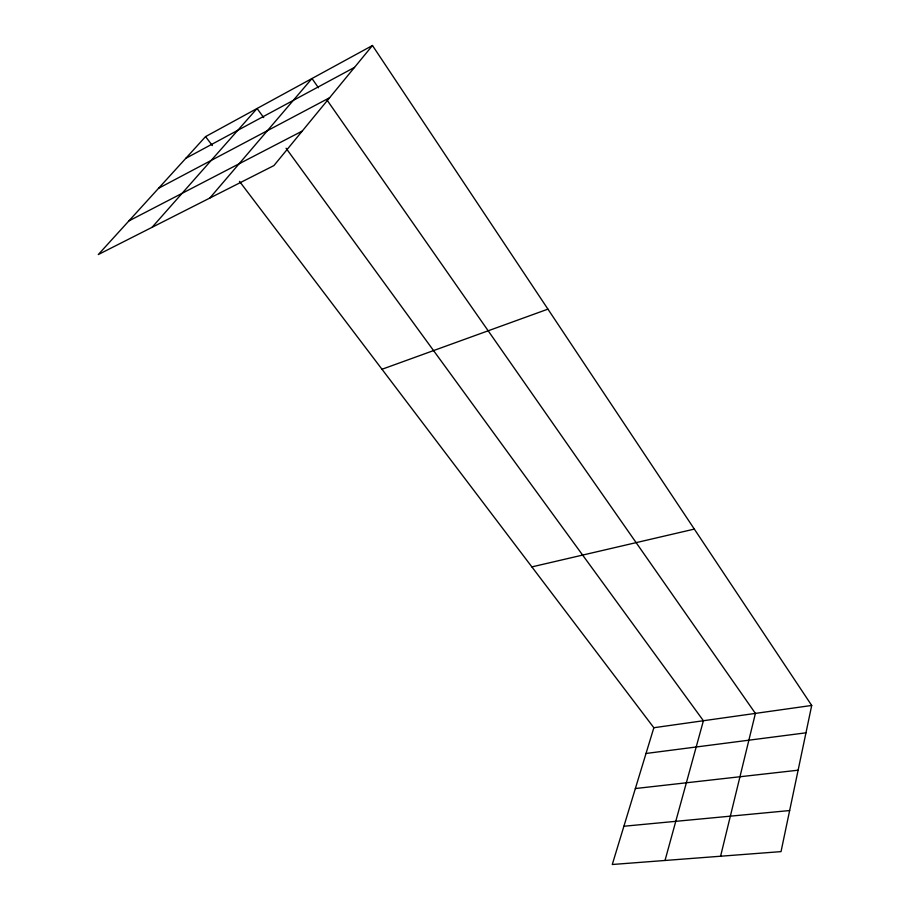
<?xml version="1.0" encoding="UTF-8"?>
<svg xmlns="http://www.w3.org/2000/svg" width="910" height="910" viewBox="0 0 910 910"><rect width="100%" height="100%" fill="white"/><g stroke="black" fill="none" stroke-linecap="round" stroke-linejoin="round"><path stroke-width="1.36" d="M372.474 45.5L273.899 165.597L98.291 254.561L205.558 136.614L372.474 45.5L811.709 705.455L781.03 851.612L612.271 864.5L653.846 727.727L239.501 181.374M720.583 856.23L755.402 713.406L327.316 100.475M665.017 860.473L703.407 720.743L286.058 148.25M209.778 198.084L311.982 78.522L318.443 87.769M152.05 227.329L257.075 108.495L263.695 117.583M185.811 158.329L354.502 67.397M158.59 188.268L329.591 97.745M128.879 220.925L302.245 131.063M381.995 369.267L547.934 309.138M531.872 566.896L694.33 529.097M653.846 727.727L811.709 705.455M646.02 753.469L805.964 732.823M635.362 788.538L798.127 770.201M623.896 826.246L789.653 810.548M205.558 136.614L212.349 145.566"/></g></svg>
